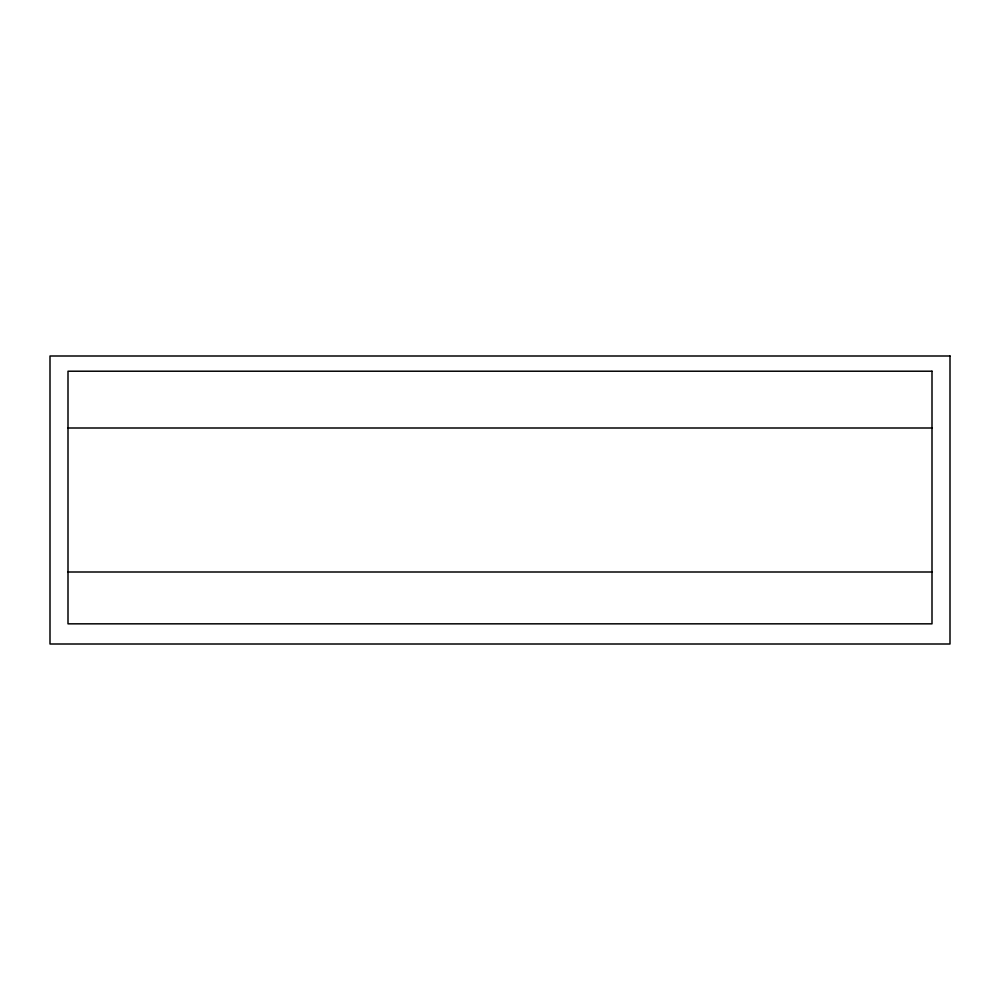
<?xml version="1.0" encoding="UTF-8"?>
<svg xmlns="http://www.w3.org/2000/svg" width="1000" height="1000" viewBox="0 0 1000 1000"><rect width="100%" height="100%" fill="white"/><g stroke="black" fill="none" stroke-linecap="round" stroke-linejoin="round"><path stroke-width="1.5" d="M68 428L932 428M68 572L932 572M950 356L50 356L50 644L950 644L950 356M932 371.213L68 371.213L68 623.837L932 623.837L932 371.213"/></g></svg>
